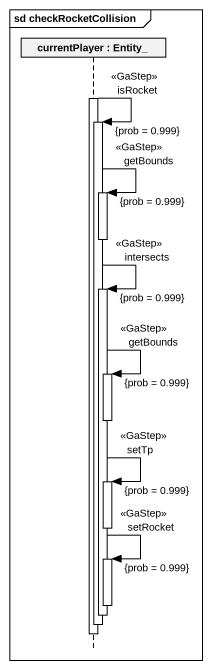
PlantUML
@startuml
mainframe sd checkRocketCollision
hide footbox
participant "currentPlayer : Entity_" as currentPlayer

activate currentPlayer
currentPlayer -> currentPlayer : isRocket\n<<GaStep>>\n{prob = 0.999}
activate currentPlayer
currentPlayer -> currentPlayer : getBounds\n<<GaStep>>\n{prob = 0.999}
activate currentPlayer
deactivate currentPlayer
currentPlayer -> currentPlayer : intersects\n<<GaStep>>\n{prob = 0.999}
activate currentPlayer
currentPlayer -> currentPlayer : getBounds\n<<GaStep>>\n{prob = 0.999}
activate currentPlayer
deactivate currentPlayer
currentPlayer -> currentPlayer : setTp\n<<GaStep>>\n{prob = 0.999}
activate currentPlayer
deactivate currentPlayer
currentPlayer -> currentPlayer : setRocket\n<<GaStep>>\n{prob = 0.999}
activate currentPlayer
deactivate currentPlayer
deactivate currentPlayer
deactivate currentPlayer
deactivate currentPlayer
@enduml
